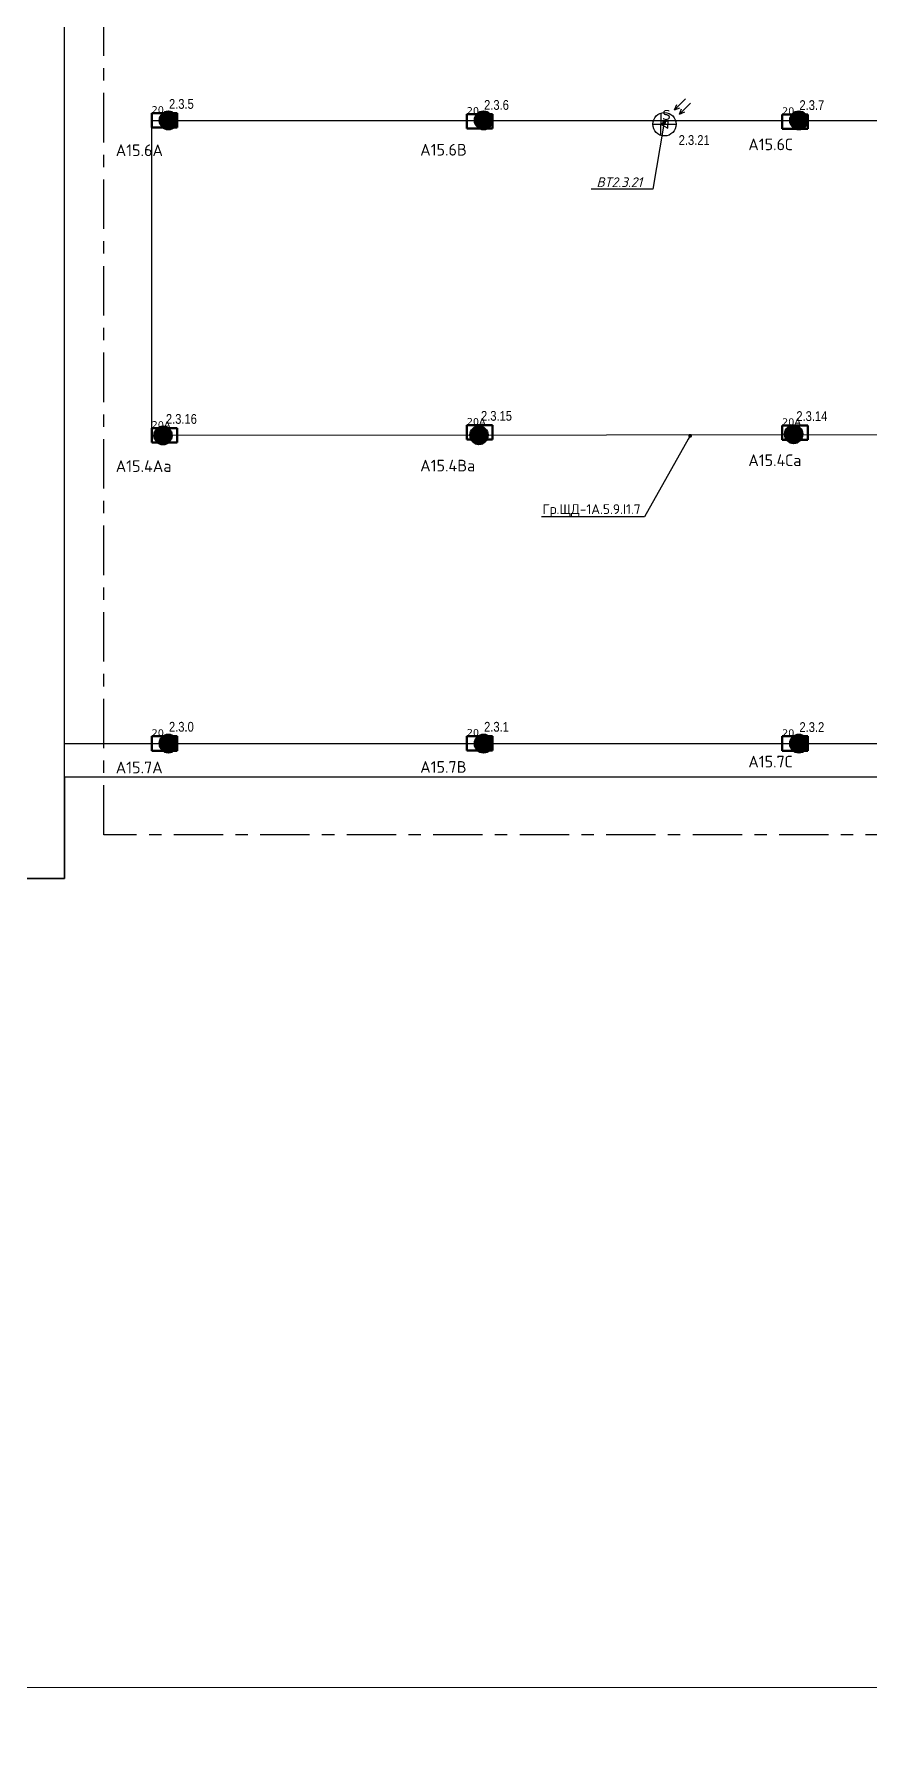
# Model space of a CAD drawing. Header units: millimetres. Extents: x -243740 to 150609, y -473655 to -165121.
# Drawn here: x -41683 to -20220, y -406537 to -362383 of the extents above; entities that cross this region are included whole.
import ezdxf
from ezdxf import colors
from ezdxf.entities.mleader import LeaderData, LeaderLine
from ezdxf.enums import TextEntityAlignment as Align
from ezdxf.math import Vec2, Vec3

# ---------------------------------------------------------------- set-up
doc = ezdxf.new("R2010")
doc.units = ezdxf.units.MM
doc.linetypes.add('Линия сетки', pattern=[22.225, 12.7, -3.175, 3.175, -3.175])
doc.linetypes.add('Штрих', pattern=[6.35, 3.175, -3.175])
for name, color, linetype, lineweight in [('0_Авт.', 255, 'Continuous', 5), ('_освещение_dali', 3, 'Continuous', 50), ('A-ANNO-DIMS', 7, 'Continuous', 9), ('DALLI', 6, 'TRAY', 30), ('Аварийное_овещение', 1, 'Continuous', 30), ('АР_монолит', 252, 'Continuous', 50)]:
    doc.layers.add(name, color=color, linetype=linetype, lineweight=lineweight)
for name, color, linetype in [('_HMI', 6, 'Continuous'), ('_Гр.ЩД-1А.5.9.I1.7', 6, 'Continuous'), ('_Гр.ЩД-1А.5.9.I1.8', 6, 'Continuous'), ('Вставка', 252, 'Continuous')]:
    doc.layers.add(name, color=color, linetype=linetype)
doc.layers.add('сВЕтильники', color=7, linetype='Continuous', lineweight=40, true_color=0x600080)
doc.styles.add('ELine', font='txt.shx')
doc.styles.add('GOST 2.304', font='')
doc.styles.add('ISOCPEUR', font='isocpeur.ttf')
doc.styles.add('ISOCPEUR_1', font='isocpeur.ttf', dxfattribs={"height": 200})
doc.styles.get("Standard").update_dxf_attribs({"font": 'ARIALN.TTF'})
doc.styles.add('TableTextStyle', font='')
doc.styles.add('Шрифт - 200', font='', dxfattribs={"height": 200})
doc.styles.get('GOST 2.304').set_extended_font_data('GOST Common')
doc.styles.get('TableTextStyle').set_extended_font_data('VERDANA.TTF')
doc.styles.get('Шрифт - 200').set_extended_font_data('GOST Common', italic=True)
doc.linetypes.add('TRAY', pattern='A,12.119257,["_",ELine,S=4.5,R=90,X=0,Y=-1.555839],0.750382,["_",ELine,S=4.5,R=0,X=0,Y=-0.805849],1.314849,["_",ELine,S=4.5,R=0,X=0,Y=-0.805849],2.250029,["_",ELine,S=4.5,R=90,X=0,Y=-1.555839],13.565483', length=30)
doc.linetypes.add('Truba', pattern='A,3e-05,[4,MSH_7,S=1,R=0,X=0,Y=0],-3.022072', length=3.022102)
doc.linetypes.add('Проводка в лотке', pattern='A,7.5,[130,ltypeshp.shx,S=0.5,R=0,X=0,Y=0],1,[130,ltypeshp.shx,S=1,R=90,X=0,Y=-0.5],1,[130,ltypeshp.shx,S=0.5,R=0,X=0,Y=0],7.5', length=17)
doc.dimstyles.new('М-200', dxfattribs={"dimtxt": 400, "dimasz": 160, "dimexe": 200, "dimexo": 400, "dimgap": 50, "dimtad": 1, "dimdec": 0, "dimzin": 0, "dimdsep": 46, "dimtxsty": 'GOST 2.304', "dimblk": 'ARCHTICK', "dimcen": 180, "dimdle": 200, "dimadec": 0, "dimazin": 0, "dimtfac": 1, "dimtdec": 0, "dimtmove": 1, "dimatfit": 0, "dimfxl": 1, "dimtolj": 1, "dimtzin": 0, "dimarcsym": 0})

# ---------------------------------------------------------------- blocks, each defined once
blk = doc.blocks.new('_ArchTick')
at = {"color": 0, "linetype": 'ByBlock', "const_width": 0.15}
blk.add_lwpolyline([(-0.5, -0.5), (0.5, 0.5)], dxfattribs=at)
blk = doc.blocks.new('*D62')
at = {"layer": 'A-ANNO-DIMS', "color": 0, "lineweight": -2}
for p, q in [((-404804, -221203), (-165504, -221203)), ((-404604, -221462), (-404604, -221403)), ((-165704, -221462), (-165704, -221403))]:
    blk.add_line(p, q, dxfattribs=at)
at = {"layer": 'Defpoints', "color": 0, "lineweight": 30, "transparency": 16777216}
for p in [(-404604, -221062), (-165704, -221062), (-165704, -221203)]:
    blk.add_point(p, dxfattribs=at)
at = {"layer": 'A-ANNO-DIMS', "color": 0, "lineweight": -2, "xscale": 160, "yscale": 160, "zscale": 160, "rotation": 180}
blk.add_blockref('_ArchTick', (-404604, -221203), dxfattribs=at)
at = {"layer": 'A-ANNO-DIMS', "color": 0, "lineweight": -2, "xscale": 160, "yscale": 160, "zscale": 160}
blk.add_blockref('_ArchTick', (-165704, -221203), dxfattribs=at)
at = {"layer": 'A-ANNO-DIMS', "color": 0, "insert": (-285154, -220953), "char_height": 400, "width": 850.41, "attachment_point": 5, "style": 'GOST 2.304'}
blk.add_mtext('\\A1;238900', dxfattribs=at)
blk = doc.blocks.new('A$C85fa3c5e')
at = {"layer": '0_Авт.', "color": 6, "lineweight": 25, "ltscale": 100}
for points in [[(5.42, 6.5), (2.59, 3.68), (3.15, 5.07)], [(5.42, 6.5), (2.59, 3.68), (3.98, 4.24)], [(6.66, 5.43), (3.83, 2.6), (4.39, 3.99)], [(6.66, 5.43), (3.83, 2.6), (5.22, 3.16)], [(-3, 0), (3, 0)], [(-0.97, 2.84), (-0.98, -2.84)], [(-0.98, 0), (0.85, 1), (0.85, -0.01)], [(-0.98, 0), (0.84, -1.02), (0.85, -0.01)]]:
    blk.add_lwpolyline(points, dxfattribs=at)
blk.add_circle((0, 0), 3, dxfattribs=at)
blk = doc.blocks.new('_Dot')
at = {"color": 0, "linetype": 'ByBlock', "lineweight": -2}
blk.add_line((-0.5, 0), (-1, 0), dxfattribs=at)
at = {"color": 0, "linetype": 'ByBlock', "const_width": 0.5}
blk.add_lwpolyline([(-0.25, 0, 1), (0.25, 0, 1)], format="xyb", close=True, dxfattribs=at)
blk = doc.blocks.new('dgdg')
at = {"layer": 'Аварийное_овещение', "lineweight": 40}
for points in [[(195972, 24569, 0), (195972, 24941, 0)], [(195972, 24941, 0), (195972, 24569, 0)], [(195972, 24941, 0), (196629, 24941, 0)], [(196629, 24941, 0), (195972, 24941, 0)], [(196629, 24941, 0), (195972, 24941, 0)], [(195972, 24941, 0), (195972, 24569, 0)], [(195972, 24569, 0), (195972, 24941, 0)], [(195972, 24941, 0), (196629, 24941, 0)], [(196629, 24941, 0), (196629, 24569, 0)], [(196629, 24569, 0), (196629, 24941, 0)], [(196629, 24569, 0), (196629, 24941, 0)], [(196629, 24941, 0), (196629, 24569, 0)], [(204069, 24648, 0), (204069, 25020, 0)], [(204069, 25020, 0), (204069, 24648, 0)], [(204069, 25020, 0), (204726, 25020, 0)], [(204726, 25020, 0), (204069, 25020, 0)], [(204726, 25020, 0), (204069, 25020, 0)], [(204069, 25020, 0), (204069, 24648, 0)], [(204069, 24648, 0), (204069, 25020, 0)], [(204069, 25020, 0), (204726, 25020, 0)], [(204726, 25020, 0), (204726, 24648, 0)], [(204726, 24648, 0), (204726, 25020, 0)], [(204726, 24648, 0), (204726, 25020, 0)], [(204726, 25020, 0), (204726, 24648, 0)], [(212171, 24641, 0), (212171, 25013, 0)], [(212171, 25013, 0), (212171, 24641, 0)], [(212171, 25013, 0), (212829, 25013, 0)], [(212829, 25013, 0), (212171, 25013, 0)], [(212829, 25013, 0), (212171, 25013, 0)], [(212171, 25013, 0), (212171, 24641, 0)], [(212171, 24641, 0), (212171, 25013, 0)], [(212171, 25013, 0), (212829, 25013, 0)], [(212829, 25013, 0), (212829, 24641, 0)], [(212829, 24641, 0), (212829, 25013, 0)], [(212829, 24641, 0), (212829, 25013, 0)], [(212829, 25013, 0), (212829, 24641, 0)], [(196629, 24569, 0), (195972, 24569, 0)], [(195972, 24569, 0), (196629, 24569, 0)], [(195972, 24569, 0), (196629, 24569, 0)], [(196629, 24569, 0), (195972, 24569, 0)], [(204726, 24648, 0), (204069, 24648, 0)], [(204069, 24648, 0), (204726, 24648, 0)], [(204069, 24648, 0), (204726, 24648, 0)], [(204726, 24648, 0), (204069, 24648, 0)], [(212829, 24641, 0), (212171, 24641, 0)], [(212171, 24641, 0), (212829, 24641, 0)], [(212171, 24641, 0), (212829, 24641, 0)], [(212829, 24641, 0), (212171, 24641, 0)]]:
    blk.add_polyline3d(points, dxfattribs=at)
at = {"layer": 'сВЕтильники', "lineweight": 40}
for points in [[(195972, 32659, 0), (195972, 33031, 0)], [(195972, 33031, 0), (195972, 32659, 0)], [(195972, 33031, 0), (196629, 33031, 0)], [(196629, 33031, 0), (195972, 33031, 0)], [(196629, 33031, 0), (195972, 33031, 0)], [(195972, 33031, 0), (195972, 32659, 0)], [(195972, 32659, 0), (195972, 33031, 0)], [(195972, 33031, 0), (196629, 33031, 0)], [(196629, 33031, 0), (196629, 32659, 0)], [(196629, 32659, 0), (196629, 33031, 0)], [(196629, 32659, 0), (196629, 33031, 0)], [(196629, 33031, 0), (196629, 32659, 0)], [(204069, 32633, 0), (204069, 33005, 0)], [(204069, 33005, 0), (204069, 32633, 0)], [(204069, 33005, 0), (204726, 33005, 0)], [(204726, 33005, 0), (204069, 33005, 0)], [(204726, 33005, 0), (204069, 33005, 0)], [(204069, 33005, 0), (204069, 32633, 0)], [(204069, 32633, 0), (204069, 33005, 0)], [(204069, 33005, 0), (204726, 33005, 0)], [(204726, 33005, 0), (204726, 32633, 0)], [(204726, 32633, 0), (204726, 33005, 0)], [(204726, 32633, 0), (204726, 33005, 0)], [(204726, 33005, 0), (204726, 32633, 0)], [(212171, 32628, 0), (212171, 33000, 0)], [(212171, 33000, 0), (212171, 32628, 0)], [(212171, 33000, 0), (212829, 33000, 0)], [(212829, 33000, 0), (212171, 33000, 0)], [(212829, 33000, 0), (212171, 33000, 0)], [(212171, 33000, 0), (212171, 32628, 0)], [(212171, 32628, 0), (212171, 33000, 0)], [(212171, 33000, 0), (212829, 33000, 0)], [(212829, 33000, 0), (212829, 32628, 0)], [(212829, 32628, 0), (212829, 33000, 0)], [(212829, 32628, 0), (212829, 33000, 0)], [(212829, 33000, 0), (212829, 32628, 0)], [(196629, 32659, 0), (195972, 32659, 0)], [(195972, 32659, 0), (196629, 32659, 0)], [(195972, 32659, 0), (196629, 32659, 0)], [(196629, 32659, 0), (195972, 32659, 0)], [(204726, 32633, 0), (204069, 32633, 0)], [(204069, 32633, 0), (204726, 32633, 0)], [(204069, 32633, 0), (204726, 32633, 0)], [(204726, 32633, 0), (204069, 32633, 0)], [(212829, 32628, 0), (212171, 32628, 0)], [(212171, 32628, 0), (212829, 32628, 0)], [(212171, 32628, 0), (212829, 32628, 0)], [(212829, 32628, 0), (212171, 32628, 0)], [(195972, 16655, 0), (195972, 17027, 0)], [(195972, 17027, 0), (195972, 16655, 0)], [(195972, 17027, 0), (196629, 17027, 0)], [(196629, 17027, 0), (195972, 17027, 0)], [(196629, 17027, 0), (195972, 17027, 0)], [(195972, 17027, 0), (195972, 16655, 0)], [(195972, 16655, 0), (195972, 17027, 0)], [(195972, 17027, 0), (196629, 17027, 0)], [(196629, 17027, 0), (196629, 16655, 0)], [(196629, 16655, 0), (196629, 17027, 0)], [(196629, 16655, 0), (196629, 17027, 0)], [(196629, 17027, 0), (196629, 16655, 0)], [(204069, 16662, 0), (204069, 17034, 0)], [(204069, 17034, 0), (204069, 16662, 0)], [(204069, 17034, 0), (204726, 17034, 0)], [(204726, 17034, 0), (204069, 17034, 0)], [(204726, 17034, 0), (204069, 17034, 0)], [(204069, 17034, 0), (204069, 16662, 0)], [(204069, 16662, 0), (204069, 17034, 0)], [(204069, 17034, 0), (204726, 17034, 0)], [(204726, 17034, 0), (204726, 16662, 0)], [(204726, 16662, 0), (204726, 17034, 0)], [(204726, 16662, 0), (204726, 17034, 0)], [(204726, 17034, 0), (204726, 16662, 0)], [(212171, 16655, 0), (212171, 17027, 0)], [(212171, 17027, 0), (212171, 16655, 0)], [(212171, 17027, 0), (212829, 17027, 0)], [(212829, 17027, 0), (212171, 17027, 0)], [(212829, 17027, 0), (212171, 17027, 0)], [(212171, 17027, 0), (212171, 16655, 0)], [(212171, 16655, 0), (212171, 17027, 0)], [(212171, 17027, 0), (212829, 17027, 0)], [(212829, 17027, 0), (212829, 16655, 0)], [(212829, 16655, 0), (212829, 17027, 0)], [(212829, 16655, 0), (212829, 17027, 0)], [(212829, 17027, 0), (212829, 16655, 0)], [(196629, 16655, 0), (195972, 16655, 0)], [(195972, 16655, 0), (196629, 16655, 0)], [(195972, 16655, 0), (196629, 16655, 0)], [(196629, 16655, 0), (195972, 16655, 0)], [(204726, 16662, 0), (204069, 16662, 0)], [(204069, 16662, 0), (204726, 16662, 0)], [(204069, 16662, 0), (204726, 16662, 0)], [(204726, 16662, 0), (204069, 16662, 0)], [(212829, 16655, 0), (212171, 16655, 0)], [(212171, 16655, 0), (212829, 16655, 0)], [(212171, 16655, 0), (212829, 16655, 0)], [(212829, 16655, 0), (212171, 16655, 0)]]:
    blk.add_polyline3d(points, dxfattribs=at)
at = {"layer": 'Аварийное_овещение', "style": 'ISOCPEUR_1'}
for s, p in [('А15.4Аа', (195048, 23816)), ('А15.4Ва', (202871, 23829)), ('А15.4Са', (211302, 23967))]:
    blk.add_text(s, height=300, dxfattribs=at).set_placement(p)
at = {"layer": 'сВЕтильники', "style": 'ISOCPEUR_1'}
for s, p in [('А15.6В', (202871, 31941)), ('А15.6С', (211302, 32079)), ('А15.6А', (195048, 31928)), ('А15.7А', (195048, 16076)), ('А15.7В', (202871, 16089)), ('А15.7С', (211302, 16227))]:
    blk.add_text(s, height=300, dxfattribs=at).set_placement(p)
blk = doc.blocks.new('A$Cab2378fa')
at = {"lineweight": 25}
h = blk.add_hatch(color=0, dxfattribs=at)
h.paths.add_polyline_path([(162, -157, 0.442338), (148, 178), (0, 0)])
h.paths.add_polyline_path([(-142, -170), (0, 0), (-163, 158, 0.430096)])
at = {"lineweight": 25, "true_color": 0xfff5f5}
h = blk.add_hatch(color=7, dxfattribs=at)
h.dxf.hatch_style = 1
h.paths.add_polyline_path([(0, 0), (-142, -170, 0.174923), (3, -222, 0.197808), (162, -157)])
h.paths.add_polyline_path([(-163, 158), (0, 0), (148, 178, 0.175398), (3, 230, 0.209014)])
blk.add_circle((3, 4), 226)
blk = doc.blocks.new('Оси200')
at = {"layer": 'A-ANNO-DIMS'}
dim = blk.add_linear_dim(base=(-165703.8, -221203.3), p1=(-404603.8, -221061.9), p2=(-165703.8, -221062.3), dimstyle='М-200', dxfattribs=at)
dim.commit()
dim.dimension.update_dxf_attribs({"geometry": '*D62', "text_midpoint": (-285153.8, -220953.3)})
blk = doc.blocks.new('A$C010e0e93')
at = {"layer": 'A-ANNO-DIMS'}
blk.add_blockref('Оси200', (404603.7, 213803.6), dxfattribs=at)

msp = doc.modelspace()

# ---------------------------------------------------------------- block references
at = {"layer": '_освещение_dali', "color": 5, "ltscale": 100}
for p in [(-38243, -364596), (-30143, -364596), (-22043, -364596), (-38243, -380601), (-30143, -380601), (-22043, -380601)]:
    msp.add_blockref('A$Cab2378fa', p, dxfattribs=at)
at = {"layer": '_освещение_dali', "color": 1, "ltscale": 100}
for p in [(-38380, -372686), (-30261, -372682), (-22175, -372656)]:
    msp.add_blockref('A$Cab2378fa', p, dxfattribs=at)

# ---------------------------------------------------------------- texts
at = {"layer": '_освещение_dali', "color": 31, "true_color": 0xfcc187, "style": 'TableTextStyle'}
for p in [(-38668, -364407), (-30571, -364432), (-22469, -364437), (-38668, -380411), (-30571, -380403), (-22469, -380411)]:
    msp.add_text('20', height=180, dxfattribs=at).set_placement(p)

# ---------------------------------------------------------------- next in the draw order: block references
at = {"layer": 'Вставка', "linetype": 'Truba', "lineweight": 30, "ltscale": 100}
msp.add_blockref('A$C010e0e93', (-234640, -397437), dxfattribs=at)

# ---------------------------------------------------------------- next in the draw order: linework, layer by layer
at = {"layer": '_HMI', "ltscale": 100}
msp.add_lwpolyline([(-3995, -388487), (-3995, -381461), (-40908, -381461), (-40908, -384058), (-150052, -384058), (-150052, -393665)], dxfattribs=at)
at = {"layer": '_Гр.ЩД-1А.5.9.I1.7', "ltscale": 100}
msp.add_lwpolyline([(-150052, -393665), (-150052, -384058), (-40908, -384058), (-40908, -380597), (-3614, -380598), (-3614, -372662), (-38668, -372682), (-38668, -364593), (-3613, -364593), (-3613, -356723), (-38668, -356692)], dxfattribs=at)
at = {"layer": '_Гр.ЩД-1А.5.9.I1.8', "ltscale": 100}
msp.add_lwpolyline([(-150052, -393665), (-150052, -384058), (-40908, -384058), (-40908, -348823), (-3613, -348802), (-3612, -340963), (-38668, -340932), (-38668, -332483), (-3612, -332483), (-3611, -324690), (-38668, -324690), (-38668, -316703), (-3611, -316705)], dxfattribs=at)
at = {"layer": 'DALLI', "color": 0, "linetype": 'Линия сетки', "lineweight": -3, "ltscale": 100}
msp.add_lwpolyline([(-39895, -353037), (-1272, -353037), (-1272, -382937), (-39895, -382937)], close=True, dxfattribs=at)

# ---------------------------------------------------------------- next in the draw order: block references
at = {"layer": '0_Авт.', "color": 3, "linetype": 'Проводка в лотке', "ltscale": 100, "xscale": 100, "yscale": 100, "zscale": 100}
msp.add_blockref('A$C85fa3c5e', (-25492, -364691), dxfattribs=at)
at = {"layer": 'Defpoints', "linetype": 'Truba'}
msp.add_blockref('dgdg', (-234640, -397437), dxfattribs=at)

# ---------------------------------------------------------------- next in the draw order: texts
at = {"layer": '_Гр.ЩД-1А.5.9.I1.7', "ltscale": 100}
for s, p in [('2.3.5', (-37905, -364369)), ('2.3.6', (-29808, -364395)), ('2.3.7', (-21705, -364400)), ('2.3.21', (-24728, -365297)), ('2.3.16', (-37905, -372459)), ('2.3.15', (-29808, -372380)), ('2.3.14', (-21705, -372387)), ('2.3.0', (-37905, -380366)), ('2.3.1', (-29808, -380366)), ('2.3.2', (-21705, -380374))]:
    msp.add_text(s, height=250, dxfattribs=at).set_placement(p, align=Align.BOTTOM_CENTER)
at = {"layer": '_освещение_dali', "color": 31, "true_color": 0xfcc187, "style": 'TableTextStyle'}
for s, height, p in [('S', 250, (-25549, -364576)), ('20А', 180, (-38668, -372497)), ('20А', 180, (-30571, -372418)), ('20А', 180, (-22469, -372424))]:
    msp.add_text(s, height=height, dxfattribs=at).set_placement(p)

# ---------------------------------------------------------------- next in the draw order: leaders
at = {"layer": '_Гр.ЩД-1А.5.9.I1.7', "ltscale": 100}
ml = msp.add_multileader_mtext('Standard', dxfattribs=at)
ml.set_content('Гр.ЩД-1А.5.9.I1.7', color=256, style='ISOCPEUR')
ml.set_leader_properties()
ml.set_arrow_properties(name='DOT')
ml.build(insert=Vec2(0, 0))
ml.multileader.update_dxf_attribs({"has_dogleg": 0, "text_left_attachment_type": 6, "text_right_attachment_type": 6, "arrow_head_size": 100})
ctx = ml.context
ctx.base_point, ctx.char_height, ctx.arrow_head_size, ctx.landing_gap_size, ctx.plane_origin = Vec3(-28826, -374775), 250, 100, 200, Vec3(55668, -247005)
ctx.left_attachment, ctx.right_attachment = 6, 6
notes = []
notes.append((ctx, [(1, (1, 1, 0), (-25993, -374775), (-1, 0), 8, [(1, [(-24831, -372692)], 0, [])])]))
ctx.mtext.insert, ctx.mtext.width, ctx.mtext.flow_direction = Vec3(-28626, -374450), 2425, 5
at = {"layer": '_освещение_dali'}
ml = msp.add_multileader_mtext('Standard', dxfattribs=at)
ml.set_content('{\\fISOCPEUR|b0|i1|c204|p34;ВТ2.3.21}', color=256, style='Шрифт - 200')
ml.set_leader_properties()
ml.set_arrow_properties(name='DOT')
ml.build(insert=Vec2(0, 0))
ml.multileader.update_dxf_attribs({"has_dogleg": 0, "text_left_attachment_type": 6, "text_right_attachment_type": 6, "arrow_head_size": 100})
ctx = ml.context
ctx.base_point, ctx.char_height, ctx.arrow_head_size, ctx.landing_gap_size, ctx.plane_origin = Vec3(-27440, -366355), 250, 100, 200, Vec3(60393, -235340)
ctx.left_attachment, ctx.right_attachment = 6, 6
notes.append((ctx, [(1, (1, 1, 0), (-25781, -366355), (-1, 0), 8, [(1, [(-25498, -364641)], 0, [])])]))
ctx.mtext.insert, ctx.mtext.flow_direction = Vec3(-27240, -366055), 5
for ctx, leaders in notes:
    for number, flags, end, landing, length, lines in leaders:
        leader = LeaderData()
        leader.index, (leader.has_last_leader_line, leader.has_dogleg_vector, leader.attachment_direction) = number, flags
        leader.last_leader_point, leader.dogleg_vector, leader.dogleg_length = Vec3(end), Vec3(landing), length
        for number, points, colour, breaks in lines:
            line = LeaderLine()
            line.index, line.vertices, line.color, line.breaks = number, Vec3.list(points), colors.encode_raw_color(colour), breaks
            leader.lines.append(line)
        ctx.leaders.append(leader)

doc.saveas('drawing.dxf')
